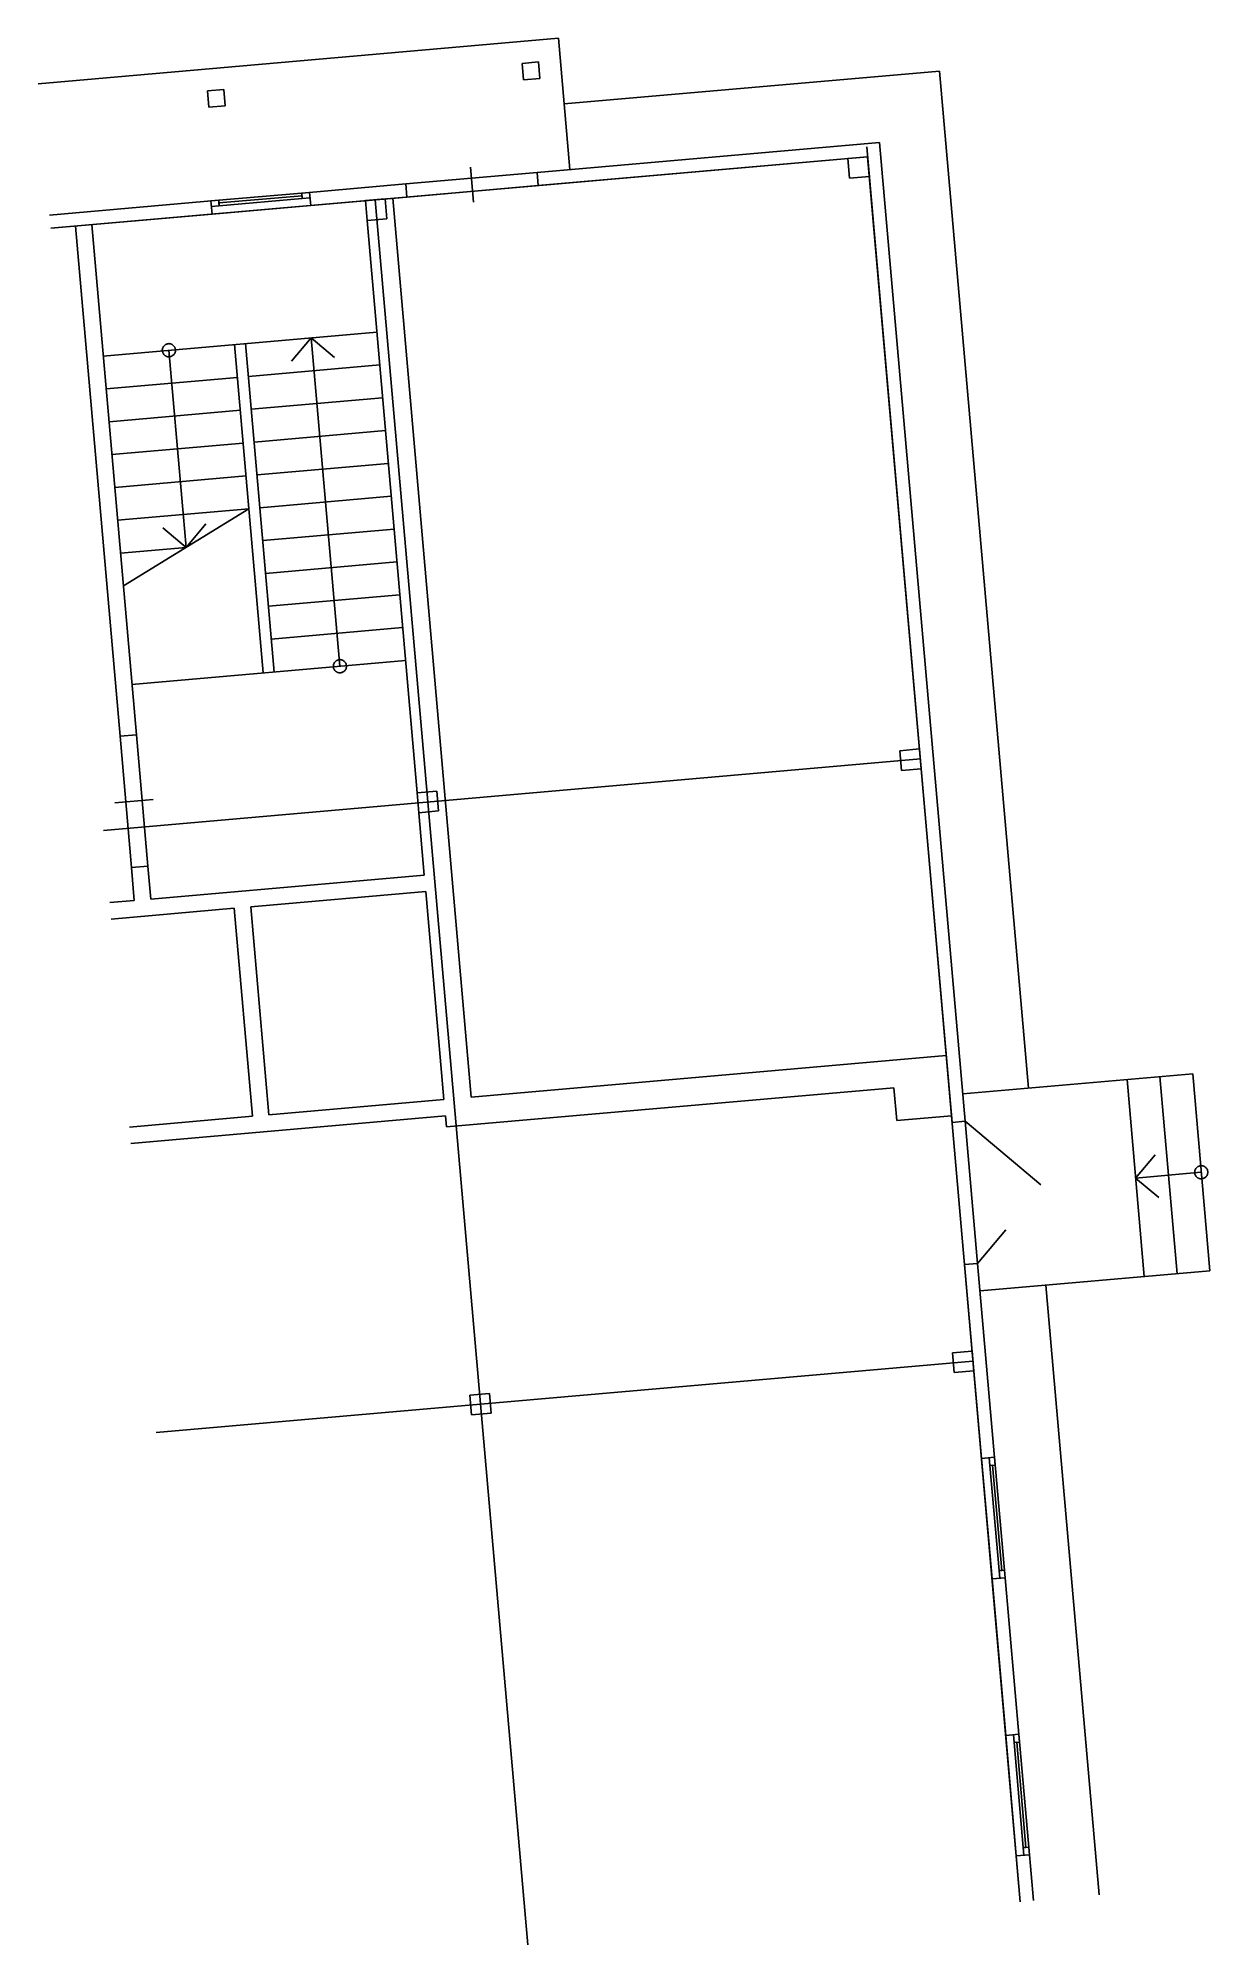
# Model space of a CAD drawing. Extents: x -84 to 1176, y -55 to 1994.
import ezdxf

# ---------------------------------------------------------------- set-up
doc = ezdxf.new("R2010")
doc.units = 0

msp = doc.modelspace()

# ---------------------------------------------------------------- linework, layer by layer
for p, q in [((-84.3, 1945.2), (475.1, 1994.1)), ((475.1, 1994.1), (487.5, 1852.9)), ((453.6, 1968.5), (436, 1967)), ((455.2, 1950.9), (453.6, 1968.5)), ((453.6, 1968.5), (453.6, 1968.5)), ((436, 1967), (437.5, 1949.3)), ((437.5, 1949.3), (455.2, 1950.9)), ((481.3, 1923.5), (884.9, 1958.8)), ((980.5, 865.8), (884.9, 1958.8)), ((97.7, 1937.4), (115.4, 1938.9)), ((99.2, 1919.8), (97.7, 1937.4)), ((97.7, 1937.4), (97.7, 1937.4)), ((115.4, 1938.9), (116.9, 1921.3)), ((116.9, 1921.3), (99.2, 1919.8)), ((-70.7, 1789.9), (807.5, 1866.7)), ((452.2, 1849.9), (820.4, 1882.1)), ((453.4, 1835.7), (807.5, 1866.7)), ((786.4, 1864.9), (807.5, 1866.7)), ((788.2, 1843.7), (786.4, 1864.9)), ((786.4, 1864.9), (786.4, 1864.9)), ((806.6, 1877.3), (971.6, -8.7)), ((898.3, 828.9), (807.5, 1866.7)), ((807.5, 1866.7), (809.4, 1845.5)), ((912.5, 830.2), (820.4, 1882.1)), ((311, 1837.5), (452.2, 1849.9)), ((380.5, 1855.4), (383.8, 1817.8)), ((453.4, 1835.7), (452.2, 1849.9)), ((452.2, 1849.9), (453.4, 1835.7)), ((809.4, 1845.5), (788.2, 1843.7)), ((101.5, 1819.2), (207.4, 1828.4)), ((199.4, 1824.8), (110, 1817)), ((199.2, 1827.7), (311, 1837.5)), ((199.7, 1821.8), (199.2, 1827.7)), ((199.2, 1827.7), (199.2, 1827.7)), ((199.7, 1821.8), (199.4, 1824.8)), ((199.4, 1824.8), (199.4, 1824.8)), ((208.7, 1814.3), (207.4, 1828.4)), ((207.4, 1828.4), (208.7, 1814.3)), ((312.2, 1823.4), (311, 1837.5)), ((312.2, 1823.4), (311, 1837.5)), ((311, 1837.5), (311, 1837.5)), ((453.4, 1835.7), (312.2, 1823.4)), ((-72, 1804), (109.8, 1819.9)), ((-70.7, 1789.9), (102.8, 1805.1)), ((102.8, 1805.1), (101.5, 1819.2)), ((102.8, 1805.1), (101.5, 1819.2)), ((101.5, 1819.2), (101.5, 1819.2)), ((110.3, 1814), (102, 1813.3)), ((208.7, 1814.3), (102.8, 1805.1)), ((102.8, 1805.1), (102.8, 1805.1)), ((109.8, 1819.9), (110.3, 1814)), ((110, 1817), (110.3, 1814)), ((110.3, 1814), (199.7, 1821.8)), ((207.9, 1822.6), (199.7, 1821.8)), ((208.7, 1814.3), (312.2, 1823.4)), ((267.5, 1819.5), (288.7, 1821.3)), ((269.3, 1798.3), (267.5, 1819.5)), ((267.5, 1819.5), (267.5, 1819.5)), ((278.1, 1820.4), (442.2, -55)), ((288.7, 1821.3), (290.5, 1800.1)), ((296.9, 1822), (381.4, 856)), ((3.7, 1243.9), (-44.3, 1792.2)), ((21.3, 1245.4), (-26.7, 1793.7)), ((290.5, 1800.1), (269.3, 1798.3)), ((323.2, 1182.9), (269.3, 1798.3)), ((-14.3, 1652.5), (279.8, 1678.3)), ((49.4, 1660.2), (49.3, 1659.7)), ((49.5, 1660.7), (49.4, 1660.2)), ((49.7, 1661.2), (49.5, 1660.7)), ((49.9, 1661.7), (49.7, 1661.2)), ((50.1, 1662.2), (49.9, 1661.7)), ((50.4, 1662.6), (50.1, 1662.2)), ((50.7, 1663), (50.4, 1662.6)), ((51.1, 1663.4), (50.7, 1663)), ((51.4, 1663.8), (51.1, 1663.4)), ((51.8, 1664.2), (51.4, 1663.8)), ((52.2, 1664.5), (51.8, 1664.2)), ((52.7, 1664.8), (52.2, 1664.5)), ((53.1, 1665), (52.7, 1664.8)), ((53.6, 1665.2), (53.1, 1665)), ((54.1, 1665.4), (53.6, 1665.2)), ((54.6, 1665.6), (54.1, 1665.4)), ((55.1, 1665.7), (54.6, 1665.6)), ((55.7, 1665.7), (55.1, 1665.7)), ((56.2, 1665.8), (55.7, 1665.7)), ((56.7, 1665.8), (56.2, 1665.8)), ((57.2, 1665.7), (56.7, 1665.8)), ((57.8, 1665.6), (57.2, 1665.7)), ((58.3, 1665.5), (57.8, 1665.6)), ((58.8, 1665.3), (58.3, 1665.5)), ((59.3, 1665.1), (58.8, 1665.3)), ((59.7, 1664.9), (59.3, 1665.1)), ((60.2, 1664.6), (59.7, 1664.9)), ((60.6, 1664.3), (60.2, 1664.6)), ((61, 1663.9), (60.6, 1664.3)), ((61.4, 1663.6), (61, 1663.9)), ((61.7, 1663.2), (61.4, 1663.6)), ((62.1, 1662.8), (61.7, 1663.2)), ((62.3, 1662.3), (62.1, 1662.8)), ((62.6, 1661.9), (62.3, 1662.3)), ((62.8, 1661.4), (62.6, 1661.9)), ((63, 1660.9), (62.8, 1661.4)), ((63.1, 1660.4), (63, 1660.9)), ((63.2, 1659.9), (63.1, 1660.4)), ((63.3, 1659.3), (63.2, 1659.9)), ((157.8, 1311.9), (126.9, 1664.9)), ((169.5, 1312.9), (138.6, 1665.9)), ((188.2, 1647), (209.2, 1672.1)), ((240.1, 1319.1), (209.2, 1672.1)), ((234.3, 1651), (209.2, 1672.1)), ((49.3, 1659.7), (49.2, 1659.2)), ((49.2, 1659.2), (49.2, 1658.6)), ((49.2, 1658.6), (49.3, 1658.1)), ((49.3, 1658.1), (49.3, 1657.6)), ((49.3, 1657.6), (49.4, 1657.1)), ((49.4, 1657.1), (49.6, 1656.6)), ((49.6, 1656.6), (49.8, 1656.1)), ((49.8, 1656.1), (50, 1655.6)), ((50, 1655.6), (50.2, 1655.1)), ((50.2, 1655.1), (50.5, 1654.7)), ((50.5, 1654.7), (50.8, 1654.3)), ((50.8, 1654.3), (51.2, 1653.9)), ((51.2, 1653.9), (51.6, 1653.5)), ((51.6, 1653.5), (52, 1653.2)), ((52, 1653.2), (52.4, 1652.8)), ((52.4, 1652.8), (52.8, 1652.6)), ((52.8, 1652.6), (53.3, 1652.3)), ((53.3, 1652.3), (53.8, 1652.1)), ((53.8, 1652.1), (54.3, 1652)), ((54.3, 1652), (54.8, 1651.8)), ((54.8, 1651.8), (55.3, 1651.7)), ((55.3, 1651.7), (55.8, 1651.7)), ((55.8, 1651.7), (56.4, 1651.7)), ((56.3, 1658.7), (74.8, 1446.9)), ((56.4, 1651.7), (56.9, 1651.7)), ((56.9, 1651.7), (57.4, 1651.8)), ((57.4, 1651.8), (57.9, 1651.9)), ((57.9, 1651.9), (58.4, 1652)), ((58.4, 1652), (58.9, 1652.2)), ((58.9, 1652.2), (59.4, 1652.4)), ((59.4, 1652.4), (59.9, 1652.7)), ((59.9, 1652.7), (60.3, 1652.9)), ((60.3, 1652.9), (60.7, 1653.3)), ((60.7, 1653.3), (61.1, 1653.6)), ((61.1, 1653.6), (61.5, 1654)), ((61.5, 1654), (61.8, 1654.4)), ((61.8, 1654.4), (62.2, 1654.8)), ((62.2, 1654.8), (62.4, 1655.3)), ((62.4, 1655.3), (62.7, 1655.7)), ((62.7, 1655.7), (62.9, 1656.2)), ((62.9, 1656.2), (63, 1656.7)), ((63, 1656.7), (63.2, 1657.2)), ((63.2, 1657.2), (63.3, 1657.8)), ((63.3, 1658.8), (63.3, 1659.3)), ((63.3, 1658.3), (63.3, 1658.8)), ((63.3, 1657.8), (63.3, 1658.3)), ((141.7, 1630.6), (282.9, 1643)), ((-11.2, 1617.2), (130, 1629.6)), ((144.8, 1595.3), (286, 1607.7)), ((-8.1, 1581.9), (133.1, 1594.3)), ((-5, 1546.6), (136.1, 1559)), ((147.9, 1560), (289.1, 1572.4)), ((151, 1524.7), (292.2, 1537.1)), ((-2, 1511.3), (139.2, 1523.7)), ((154.1, 1489.4), (295.3, 1501.8)), ((1.1, 1476), (142.3, 1488.4)), ((7.3, 1405.5), (142.3, 1488.4)), ((49.7, 1468), (74.8, 1446.9)), ((95.9, 1472), (74.8, 1446.9)), ((157.2, 1454.1), (298.4, 1466.5)), ((4.2, 1440.8), (74.8, 1446.9)), ((160.3, 1418.8), (301.5, 1431.2)), ((163.4, 1383.5), (304.5, 1395.9)), ((166.4, 1348.2), (307.6, 1360.6)), ((16.6, 1299.6), (310.7, 1325.3)), ((233.2, 1320.6), (233.1, 1320.1)), ((233.1, 1320.1), (233.1, 1319.6)), ((233.1, 1319.6), (233.1, 1319)), ((233.1, 1319), (233.1, 1318.5)), ((233.1, 1318.5), (233.2, 1318)), ((233.4, 1321.1), (233.2, 1320.6)), ((233.2, 1318), (233.3, 1317.5)), ((233.3, 1317.5), (233.4, 1317)), ((233.5, 1321.6), (233.4, 1321.1)), ((233.4, 1317), (233.6, 1316.5)), ((233.7, 1322.1), (233.5, 1321.6)), ((233.6, 1316.5), (233.8, 1316)), ((234, 1322.6), (233.7, 1322.1)), ((233.8, 1316), (234.1, 1315.5)), ((234.2, 1323), (234, 1322.6)), ((234.1, 1315.5), (234.3, 1315.1)), ((234.6, 1323.4), (234.2, 1323)), ((234.3, 1315.1), (234.7, 1314.7)), ((234.9, 1323.8), (234.6, 1323.4)), ((234.7, 1314.7), (235, 1314.3)), ((235.3, 1324.2), (234.9, 1323.8)), ((235, 1314.3), (235.4, 1313.9)), ((235.7, 1324.6), (235.3, 1324.2)), ((235.4, 1313.9), (235.8, 1313.6)), ((236.1, 1324.9), (235.7, 1324.6)), ((235.8, 1313.6), (236.2, 1313.2)), ((236.5, 1325.2), (236.1, 1324.9)), ((236.2, 1313.2), (236.7, 1313)), ((237, 1325.4), (236.5, 1325.2)), ((236.7, 1313), (237.1, 1312.7)), ((237.5, 1325.6), (237, 1325.4)), ((237.1, 1312.7), (237.6, 1312.5)), ((238, 1325.8), (237.5, 1325.6)), ((237.6, 1312.5), (238.1, 1312.4)), ((238.5, 1326), (238, 1325.8)), ((238.1, 1312.4), (238.6, 1312.2)), ((239, 1326.1), (238.5, 1326)), ((238.6, 1312.2), (239.2, 1312.1)), ((239.5, 1326.1), (239, 1326.1)), ((239.2, 1312.1), (239.7, 1312.1)), ((240, 1326.2), (239.5, 1326.1)), ((239.7, 1312.1), (240.2, 1312.1)), ((240.6, 1326.2), (240, 1326.2)), ((240.2, 1312.1), (240.7, 1312.1)), ((241.1, 1326.1), (240.6, 1326.2)), ((240.7, 1312.1), (241.3, 1312.2)), ((241.6, 1326), (241.1, 1326.1)), ((241.3, 1312.2), (241.8, 1312.3)), ((242.1, 1325.9), (241.6, 1326)), ((241.8, 1312.3), (242.3, 1312.4)), ((242.6, 1325.7), (242.1, 1325.9)), ((242.3, 1312.4), (242.8, 1312.6)), ((243.1, 1325.5), (242.6, 1325.7)), ((242.8, 1312.6), (243.3, 1312.8)), ((243.6, 1325.3), (243.1, 1325.5)), ((243.3, 1312.8), (243.7, 1313.1)), ((244, 1325), (243.6, 1325.3)), ((243.7, 1313.1), (244.2, 1313.3)), ((244.5, 1324.7), (244, 1325)), ((244.2, 1313.3), (244.6, 1313.7)), ((244.9, 1324.3), (244.5, 1324.7)), ((244.6, 1313.7), (245, 1314)), ((245.2, 1324), (244.9, 1324.3)), ((245, 1314), (245.4, 1314.4)), ((245.6, 1323.6), (245.2, 1324)), ((245.4, 1314.4), (245.7, 1314.8)), ((245.9, 1323.2), (245.6, 1323.6)), ((245.7, 1314.8), (246, 1315.2)), ((246.2, 1322.7), (245.9, 1323.2)), ((246, 1315.2), (246.3, 1315.7)), ((246.4, 1322.3), (246.2, 1322.7)), ((246.3, 1315.7), (246.5, 1316.1)), ((246.7, 1321.8), (246.4, 1322.3)), ((246.5, 1316.1), (246.7, 1316.6)), ((246.8, 1321.3), (246.7, 1321.8)), ((246.7, 1316.6), (246.9, 1317.1)), ((247, 1320.8), (246.8, 1321.3)), ((246.9, 1317.1), (247, 1317.6)), ((247.1, 1320.3), (247, 1320.8)), ((247, 1317.6), (247.1, 1318.2)), ((247.1, 1319.7), (247.1, 1320.3)), ((247.2, 1319.2), (247.1, 1319.7)), ((247.1, 1318.2), (247.2, 1318.7)), ((247.2, 1318.7), (247.2, 1319.2)), ((21.3, 1245.4), (3.7, 1243.9)), ((21.3, 1245.4), (3.7, 1243.9)), ((3.7, 1243.9), (16, 1102.7)), ((3.7, 1243.9), (3.7, 1243.9)), ((33.7, 1104.2), (21.3, 1245.4)), ((842.1, 1228.3), (863.2, 1230.2)), ((863.2, 1230.2), (865.1, 1209)), ((-14.1, 1142.7), (864.2, 1219.6)), ((843.9, 1207.1), (842.1, 1228.3)), ((842.1, 1228.3), (842.1, 1228.3)), ((865.1, 1209), (843.9, 1207.1)), ((-1.9, 1172.3), (39.2, 1175.9)), ((323.2, 1182.9), (344.4, 1184.8)), ((325, 1161.7), (323.2, 1182.9)), ((323.2, 1182.9), (323.2, 1182.9)), ((344.4, 1184.8), (346.2, 1163.6)), ((346.2, 1163.6), (325, 1161.7)), ((325, 1161.7), (330.9, 1094.7)), ((33.7, 1104.2), (16, 1102.7)), ((16, 1102.7), (33.7, 1104.2)), ((19.1, 1067.4), (16, 1102.7)), ((36.7, 1068.9), (33.7, 1104.2)), ((330.9, 1094.7), (36.7, 1068.9)), ((19.1, 1067.4), (-7.3, 1065.1)), ((332.4, 1077), (144.2, 1060.6)), ((332.4, 1077), (352, 853.5)), ((126.5, 1059), (-5.8, 1047.4)), ((146.1, 835.5), (126.5, 1059)), ((163.7, 837), (144.2, 1060.6)), ((892.1, 900.7), (381.4, 856)), ((1157, 881.2), (909.9, 859.6)), ((1157, 881.2), (1175.5, 669.4)), ((835.8, 866.2), (354.6, 824.1)), ((838.9, 830.9), (835.8, 866.2)), ((1086.4, 875), (1104.9, 663.3)), ((1104.9, 663.3), (1086.4, 875)), ((1121.7, 878.1), (1140.2, 666.3)), ((352, 853.5), (163.7, 837)), ((146.1, 835.5), (13.8, 823.9)), ((353.5, 835.8), (15.3, 806.2)), ((353.5, 835.8), (354.6, 824.1)), ((897.7, 836), (838.9, 830.9)), ((898.3, 828.9), (912.5, 830.2)), ((912.5, 830.2), (925.8, 677.2)), ((912.5, 830.2), (993.9, 761.9)), ((1116.7, 794.2), (1095.6, 769.1)), ((1160.1, 778.8), (1159.8, 778.3)), ((1160.4, 779.2), (1160.1, 778.8)), ((1160.7, 779.6), (1160.4, 779.2)), ((1161, 780.1), (1160.7, 779.6)), ((1161.4, 780.4), (1161, 780.1)), ((1161.8, 780.8), (1161.4, 780.4)), ((1162.2, 781.1), (1161.8, 780.8)), ((1162.6, 781.4), (1162.2, 781.1)), ((1163.1, 781.6), (1162.6, 781.4)), ((1163.6, 781.9), (1163.1, 781.6)), ((1164.1, 782), (1163.6, 781.9)), ((1164.6, 782.2), (1164.1, 782)), ((1165.1, 782.3), (1164.6, 782.2)), ((1165.6, 782.3), (1165.1, 782.3)), ((1166.2, 782.4), (1165.6, 782.3)), ((1166.7, 782.4), (1166.2, 782.4)), ((1167.2, 782.3), (1166.7, 782.4)), ((1167.7, 782.2), (1167.2, 782.3)), ((1168.2, 782.1), (1167.7, 782.2)), ((1168.7, 781.9), (1168.2, 782.1)), ((1169.2, 781.7), (1168.7, 781.9)), ((1169.7, 781.5), (1169.2, 781.7)), ((1170.1, 781.2), (1169.7, 781.5)), ((1170.6, 780.9), (1170.1, 781.2)), ((1171, 780.6), (1170.6, 780.9)), ((1171.3, 780.2), (1171, 780.6)), ((1171.7, 779.8), (1171.3, 780.2)), ((1172, 779.4), (1171.7, 779.8)), ((1172.3, 778.9), (1172, 779.4)), ((1172.6, 778.5), (1172.3, 778.9)), ((1166.2, 775.3), (1095.6, 769.1)), ((1120.7, 748.1), (1095.6, 769.1)), ((1159.3, 776.3), (1159.2, 775.8)), ((1159.2, 775.8), (1159.2, 775.2)), ((1159.2, 775.2), (1159.2, 774.7)), ((1159.2, 774.7), (1159.3, 774.2)), ((1159.5, 777.3), (1159.3, 776.8)), ((1159.3, 776.8), (1159.3, 776.3)), ((1159.3, 774.2), (1159.4, 773.7)), ((1159.4, 773.7), (1159.5, 773.2)), ((1159.6, 777.8), (1159.5, 777.3)), ((1159.5, 773.2), (1159.7, 772.7)), ((1159.8, 778.3), (1159.6, 777.8)), ((1159.7, 772.7), (1159.9, 772.2)), ((1159.9, 772.2), (1160.2, 771.7)), ((1160.2, 771.7), (1160.5, 771.3)), ((1160.5, 771.3), (1160.8, 770.9)), ((1160.8, 770.9), (1161.1, 770.5)), ((1161.1, 770.5), (1161.5, 770.1)), ((1161.5, 770.1), (1161.9, 769.8)), ((1161.9, 769.8), (1162.3, 769.4)), ((1162.3, 769.4), (1162.8, 769.2)), ((1162.8, 769.2), (1163.3, 768.9)), ((1163.3, 768.9), (1163.7, 768.7)), ((1163.7, 768.7), (1164.2, 768.6)), ((1164.2, 768.6), (1164.8, 768.4)), ((1164.8, 768.4), (1165.3, 768.3)), ((1165.3, 768.3), (1165.8, 768.3)), ((1165.8, 768.3), (1166.3, 768.3)), ((1166.3, 768.3), (1166.9, 768.3)), ((1166.9, 768.3), (1167.4, 768.4)), ((1167.4, 768.4), (1167.9, 768.5)), ((1167.9, 768.5), (1168.4, 768.6)), ((1168.4, 768.6), (1168.9, 768.8)), ((1168.9, 768.8), (1169.4, 769)), ((1169.4, 769), (1169.8, 769.3)), ((1169.8, 769.3), (1170.3, 769.5)), ((1170.3, 769.5), (1170.7, 769.9)), ((1170.7, 769.9), (1171.1, 770.2)), ((1171.1, 770.2), (1171.5, 770.6)), ((1171.5, 770.6), (1171.8, 771)), ((1171.8, 771), (1172.1, 771.4)), ((1172.1, 771.4), (1172.4, 771.9)), ((1172.4, 771.9), (1172.6, 772.3)), ((1172.8, 778), (1172.6, 778.5)), ((1172.6, 772.3), (1172.8, 772.8)), ((1173, 777.5), (1172.8, 778)), ((1172.8, 772.8), (1173, 773.3)), ((1173.1, 777), (1173, 777.5)), ((1173, 773.3), (1173.1, 773.8)), ((1173.2, 776.5), (1173.1, 777)), ((1173.1, 773.8), (1173.2, 774.4)), ((1173.3, 775.9), (1173.2, 776.5)), ((1173.2, 774.4), (1173.3, 774.9)), ((1173.3, 775.4), (1173.3, 775.9)), ((1173.3, 774.9), (1173.3, 775.4)), ((925.8, 677.2), (956.2, 713.4)), ((911.7, 676), (925.8, 677.2)), ((944.8, 460.7), (925.8, 677.2)), ((929.9, 467.7), (911.7, 676)), ((928.4, 647.8), (1175.5, 669.4)), ((1056.3, -1.3), (999, 654)), ((898.7, 581.2), (919.9, 583)), ((900.5, 560), (898.7, 581.2)), ((898.7, 581.2), (898.7, 581.2)), ((919.9, 583), (921.7, 561.9)), ((42.5, 495.6), (920.8, 572.4)), ((921.7, 561.9), (900.5, 560)), ((379.8, 535.8), (401, 537.6)), ((381.6, 514.6), (379.8, 535.8)), ((379.8, 535.8), (379.8, 535.8)), ((401, 537.6), (402.8, 516.5)), ((402.8, 516.5), (381.6, 514.6)), ((929.9, 467.7), (944.1, 469)), ((929.9, 467.7), (944.1, 469)), ((941.3, 338.3), (929.9, 467.7)), ((929.9, 467.7), (929.9, 467.7)), ((938.2, 468.5), (938.9, 460.2)), ((938.9, 460.2), (944.8, 460.7)), ((941.8, 460.5), (938.9, 460.2)), ((938.9, 460.2), (948.8, 347.3)), ((938.9, 460.2), (938.9, 460.2)), ((951.7, 347.5), (941.8, 460.5)), ((944.1, 469), (955.4, 339.5)), ((944.8, 460.7), (944.8, 460.7)), ((941.3, 338.3), (955.4, 339.5)), ((955.4, 339.5), (941.3, 338.3)), ((956, 170), (941.3, 338.3)), ((954.7, 347.8), (948.8, 347.3)), ((948.8, 347.3), (951.7, 347.5)), ((948.8, 347.3), (949.5, 339)), ((970.8, 163), (954.7, 347.8)), ((955.4, 339.5), (955.4, 339.5)), ((956, 170), (970.1, 171.3)), ((956, 170), (970.1, 171.3)), ((967.3, 40.6), (956, 170)), ((956, 170), (956, 170)), ((964.2, 170.8), (964.9, 162.5)), ((970.1, 171.3), (981.4, 41.9)), ((964.9, 162.5), (970.8, 163)), ((967.9, 162.8), (964.9, 162.5)), ((964.9, 162.5), (974.8, 49.6)), ((964.9, 162.5), (964.9, 162.5)), ((977.8, 49.8), (967.9, 162.8)), ((970.8, 163), (970.8, 163)), ((967.3, 40.6), (981.4, 41.9)), ((981.4, 41.9), (967.3, 40.6)), ((980.7, 50.1), (974.8, 49.6)), ((974.8, 49.6), (977.8, 49.8)), ((974.8, 49.6), (975.5, 41.3)), ((985.7, -7.4), (980.7, 50.1)), ((981.4, 41.9), (981.4, 41.9)), ((971.6, -8.7), (967.3, 40.6))]:
    msp.add_line(p, q)

doc.saveas('drawing.dxf')
